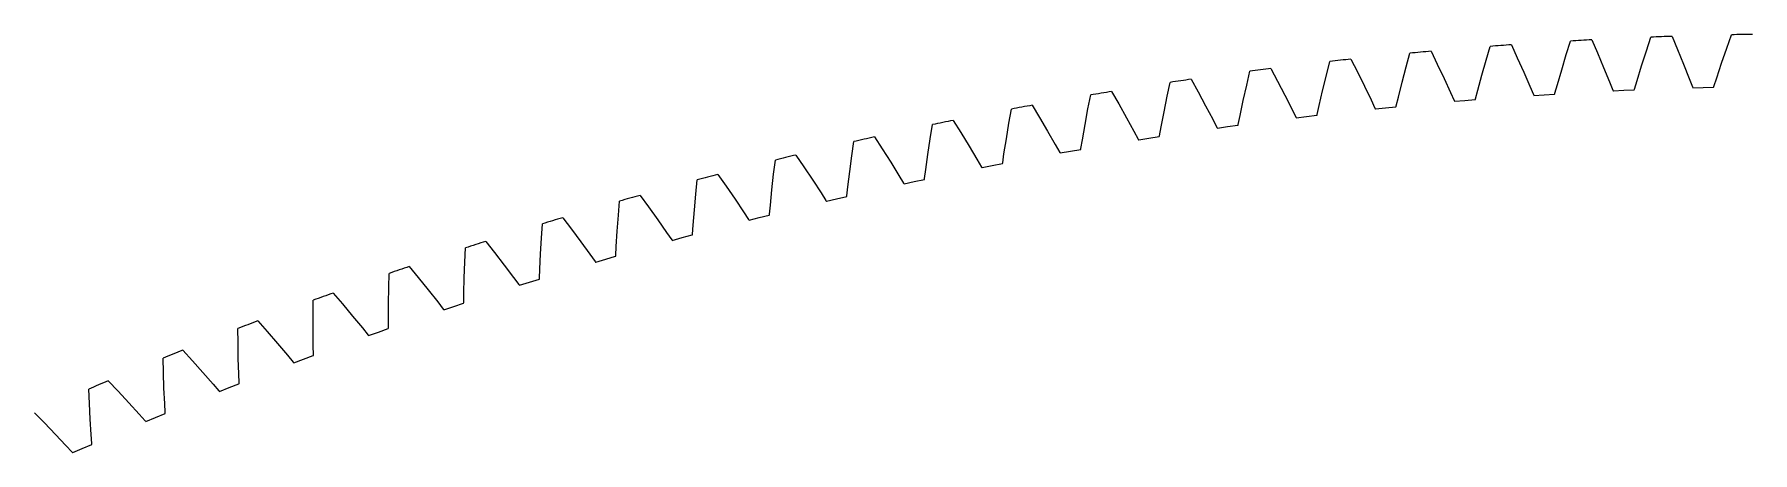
# Model space of a CAD drawing. Extents: x -220 to 220, y -220 to 220.
# Drawn here: x -89.1 to -3.5, y 198.8 to 219.7 of the extents above; entities that cross this region are included whole.
import ezdxf

# ---------------------------------------------------------------- set-up
doc = ezdxf.new("R2010")
doc.units = 0

msp = doc.modelspace()

# ---------------------------------------------------------------- linework, layer by layer
at = {"layer": 'layer0'}
for p, q in [((-12.773, 218.672), (-12.561, 219.351)), ((-11.505, 219.409), (-11.22, 218.757)), ((-8.777, 218.869), (-8.552, 219.543)), ((-7.496, 219.582), (-7.223, 218.925)), ((-4.778, 218.992), (-4.541, 219.663)), ((-23.505, 218.449), (-23.184, 217.814)), ((-20.751, 218.059), (-20.563, 218.746)), ((-19.511, 218.842), (-19.202, 218.201)), ((-16.979, 217.642), (-16.765, 218.402)), ((-16.765, 218.402), (-16.565, 219.085)), ((-15.511, 219.162), (-15.214, 218.516)), ((-15.214, 218.516), (-14.891, 217.794)), ((-13.001, 217.915), (-12.773, 218.672)), ((-11.22, 218.757), (-10.911, 218.03)), ((-9.019, 218.117), (-8.777, 218.869)), ((-7.223, 218.925), (-6.927, 218.193)), ((-5.034, 218.245), (-4.778, 218.992)), ((-28.701, 217.156), (-28.539, 217.849)), ((-27.491, 217.983), (-27.158, 217.354)), ((-24.916, 216.876), (-24.73, 217.644)), ((-24.73, 217.644), (-24.555, 218.334)), ((-23.184, 217.814), (-22.835, 217.105)), ((-20.951, 217.295), (-20.751, 218.059)), ((-19.202, 218.201), (-18.866, 217.486)), ((-17.179, 216.903), (-16.979, 217.642)), ((-14.891, 217.794), (-14.586, 217.093)), ((-13.214, 217.181), (-13.001, 217.915)), ((-10.911, 218.03), (-10.618, 217.323)), ((-9.246, 217.386), (-9.019, 218.117)), ((-6.927, 218.193), (-6.647, 217.481)), ((-5.274, 217.518), (-5.034, 218.245)), ((-35.433, 216.834), (-35.079, 216.218)), ((-32.662, 216.596), (-32.513, 217.291)), ((-31.467, 217.445), (-31.124, 216.822)), ((-31.124, 216.822), (-30.749, 216.126)), ((-28.873, 216.385), (-28.701, 217.156)), ((-27.158, 217.354), (-26.797, 216.652)), ((-25.089, 216.131), (-24.916, 216.876)), ((-22.835, 217.105), (-22.505, 216.415)), ((-21.137, 216.553), (-20.951, 217.295)), ((-18.866, 217.486), (-18.548, 216.79)), ((-18.548, 216.79), (-18.364, 216.378)), ((-17.293, 216.466), (-17.179, 216.903)), ((-14.586, 217.093), (-14.409, 216.677)), ((-14.409, 216.677), (-14.394, 216.649)), ((-14.386, 216.643), (-13.871, 216.676)), ((-13.871, 216.676), (-13.355, 216.71)), ((-13.355, 216.71), (-13.348, 216.716)), ((-13.348, 216.716), (-13.336, 216.746)), ((-13.336, 216.746), (-13.214, 217.181)), ((-10.618, 217.323), (-10.449, 216.904)), ((-10.449, 216.904), (-10.434, 216.875)), ((-10.434, 216.875), (-10.427, 216.87)), ((-10.427, 216.87), (-9.911, 216.894)), ((-9.911, 216.894), (-9.394, 216.917)), ((-9.394, 216.917), (-9.388, 216.923)), ((-9.388, 216.923), (-9.376, 216.953)), ((-9.376, 216.953), (-9.246, 217.386)), ((-6.647, 217.481), (-6.486, 217.059)), ((-6.486, 217.059), (-6.472, 217.03)), ((-6.472, 217.03), (-6.465, 217.024)), ((-6.465, 217.024), (-5.948, 217.039)), ((-5.948, 217.039), (-5.431, 217.053)), ((-5.431, 217.053), (-5.424, 217.059)), ((-5.424, 217.059), (-5.412, 217.088)), ((-5.412, 217.088), (-5.274, 217.518)), ((-40.551, 215.258), (-40.427, 215.959)), ((-39.388, 216.151), (-39.022, 215.541)), ((-36.757, 215.186), (-36.613, 215.963)), ((-36.613, 215.963), (-36.476, 216.661)), ((-35.079, 216.218), (-34.691, 215.529)), ((-32.966, 215.07), (-32.82, 215.822)), ((-32.82, 215.822), (-32.662, 216.596)), ((-30.749, 216.126), (-30.393, 215.449)), ((-29.032, 215.637), (-28.873, 216.385)), ((-26.797, 216.652), (-26.453, 215.968)), ((-26.453, 215.968), (-26.254, 215.563)), ((-25.187, 215.69), (-25.089, 216.131)), ((-22.505, 216.415), (-22.313, 216.007)), ((-22.313, 216.007), (-22.297, 215.979)), ((-22.297, 215.979), (-22.289, 215.974)), ((-22.289, 215.974), (-21.775, 216.025)), ((-21.775, 216.025), (-21.26, 216.077)), ((-21.26, 216.077), (-21.254, 216.084)), ((-21.254, 216.084), (-21.244, 216.114)), ((-21.244, 216.114), (-21.137, 216.553)), ((-18.364, 216.378), (-18.348, 216.35)), ((-18.348, 216.35), (-18.341, 216.345)), ((-18.341, 216.345), (-17.826, 216.387)), ((-17.826, 216.387), (-17.31, 216.429)), ((-17.31, 216.429), (-17.304, 216.436)), ((-17.304, 216.436), (-17.293, 216.466)), ((-14.394, 216.649), (-14.386, 216.643)), ((-44.476, 214.482), (-44.364, 215.184)), ((-43.329, 215.395), (-42.952, 214.792)), ((-40.681, 214.479), (-40.551, 215.258)), ((-39.022, 215.541), (-38.622, 214.859)), ((-36.888, 214.432), (-36.757, 215.186)), ((-34.691, 215.529), (-34.323, 214.858)), ((-33.048, 214.626), (-32.966, 215.07)), ((-30.393, 215.449), (-30.187, 215.047)), ((-30.187, 215.047), (-30.17, 215.02)), ((-30.17, 215.02), (-30.162, 215.015)), ((-30.162, 215.015), (-29.65, 215.086)), ((-29.65, 215.086), (-29.138, 215.157)), ((-29.138, 215.157), (-29.132, 215.163)), ((-29.132, 215.163), (-29.122, 215.194)), ((-29.122, 215.194), (-29.032, 215.637)), ((-26.254, 215.563), (-26.238, 215.535)), ((-26.238, 215.535), (-26.23, 215.53)), ((-26.23, 215.53), (-25.717, 215.592)), ((-25.717, 215.592), (-25.203, 215.653)), ((-25.203, 215.653), (-25.197, 215.659)), ((-25.197, 215.659), (-25.187, 215.69)), ((-48.386, 213.634), (-48.287, 214.338)), ((-47.256, 214.568), (-46.868, 213.972)), ((-44.591, 213.7), (-44.476, 214.482)), ((-42.952, 214.792), (-42.54, 214.118)), ((-42.54, 214.118), (-42.147, 213.461)), ((-40.799, 213.723), (-40.681, 214.479)), ((-38.622, 214.859), (-38.242, 214.195)), ((-38.242, 214.195), (-38.021, 213.802)), ((-36.962, 213.987), (-36.888, 214.432)), ((-34.323, 214.858), (-34.11, 214.46)), ((-34.11, 214.46), (-34.092, 214.433)), ((-34.092, 214.433), (-34.084, 214.429)), ((-34.084, 214.429), (-33.573, 214.509)), ((-33.573, 214.509), (-33.063, 214.589)), ((-33.063, 214.589), (-33.057, 214.595)), ((-33.057, 214.595), (-33.048, 214.626)), ((-52.279, 212.714), (-52.194, 213.42)), ((-51.167, 213.669), (-50.768, 213.08)), ((-48.487, 212.85), (-48.386, 213.634)), ((-46.868, 213.972), (-46.443, 213.305)), ((-46.443, 213.305), (-46.039, 212.656)), ((-44.695, 212.942), (-44.591, 213.7)), ((-42.147, 213.461), (-41.919, 213.071)), ((-40.872, 213.245), (-40.864, 213.276)), ((-40.864, 213.276), (-40.799, 213.723)), ((-38.021, 213.802), (-38.003, 213.775)), ((-38.003, 213.775), (-37.995, 213.77)), ((-37.995, 213.77), (-37.486, 213.86)), ((-37.486, 213.86), (-36.976, 213.949)), ((-36.976, 213.949), (-36.97, 213.956)), ((-36.97, 213.956), (-36.962, 213.987)), ((-56.156, 211.724), (-56.083, 212.432)), ((-55.061, 212.699), (-54.651, 212.117)), ((-52.366, 211.929), (-52.279, 212.714)), ((-50.768, 213.08), (-50.331, 212.422)), ((-50.331, 212.422), (-49.915, 211.779)), ((-48.577, 212.09), (-48.487, 212.85)), ((-46.039, 212.656), (-45.804, 212.27)), ((-45.271, 212.348), (-44.765, 212.456)), ((-44.765, 212.456), (-44.76, 212.463)), ((-44.76, 212.463), (-44.753, 212.494)), ((-44.753, 212.494), (-44.695, 212.942)), ((-41.919, 213.071), (-41.901, 213.045)), ((-41.901, 213.045), (-41.893, 213.041)), ((-41.893, 213.041), (-41.385, 213.139)), ((-41.385, 213.139), (-40.878, 213.238)), ((-40.878, 213.238), (-40.872, 213.245)), ((-58.936, 211.658), (-58.516, 211.084)), ((-56.228, 210.937), (-56.156, 211.724)), ((-54.651, 212.117), (-54.203, 211.467)), ((-52.443, 211.168), (-52.366, 211.929)), ((-49.915, 211.779), (-49.673, 211.398)), ((-49.142, 211.486), (-48.638, 211.603)), ((-48.638, 211.603), (-48.633, 211.61)), ((-48.633, 211.61), (-48.626, 211.642)), ((-48.626, 211.642), (-48.577, 212.09)), ((-45.804, 212.27), (-45.785, 212.244)), ((-45.785, 212.244), (-45.777, 212.24)), ((-45.777, 212.24), (-45.271, 212.348)), ((-60.013, 210.663), (-59.954, 211.372)), ((-58.516, 211.084), (-58.056, 210.442)), ((-56.291, 210.175), (-56.228, 210.937)), ((-54.203, 211.467), (-53.775, 210.832)), ((-53.775, 210.832), (-53.526, 210.456)), ((-52.996, 210.553), (-52.495, 210.679)), ((-52.495, 210.679), (-52.49, 210.686)), ((-52.49, 210.686), (-52.484, 210.718)), ((-52.484, 210.718), (-52.443, 211.168)), ((-49.673, 211.398), (-49.653, 211.373)), ((-49.653, 211.373), (-49.645, 211.369)), ((-49.645, 211.369), (-49.142, 211.486)), ((-63.851, 209.532), (-63.804, 210.242)), ((-62.792, 210.546), (-62.362, 209.98)), ((-62.362, 209.98), (-61.89, 209.346)), ((-60.12, 209.112), (-60.071, 209.875)), ((-60.071, 209.875), (-60.013, 210.663)), ((-58.056, 210.442), (-57.617, 209.815)), ((-56.324, 209.724), (-56.291, 210.175)), ((-53.526, 210.456), (-53.506, 210.43)), ((-53.506, 210.43), (-53.498, 210.427)), ((-53.498, 210.427), (-52.996, 210.553)), ((-67.667, 208.331), (-67.633, 209.041)), ((-66.627, 209.364), (-66.186, 208.806)), ((-63.895, 208.743), (-63.851, 209.532)), ((-61.89, 209.346), (-61.439, 208.728)), ((-60.145, 208.661), (-60.12, 209.112)), ((-57.617, 209.815), (-57.361, 209.443)), ((-57.361, 209.443), (-57.34, 209.418)), ((-57.34, 209.418), (-57.332, 209.414)), ((-57.332, 209.414), (-56.833, 209.55)), ((-56.833, 209.55), (-56.334, 209.685)), ((-56.334, 209.685), (-56.329, 209.692)), ((-56.329, 209.692), (-56.324, 209.724)), ((-70.44, 208.112), (-69.989, 207.562)), ((-67.696, 207.541), (-67.667, 208.331)), ((-66.186, 208.806), (-65.703, 208.181)), ((-65.703, 208.181), (-65.241, 207.571)), ((-63.929, 207.979), (-63.895, 208.743)), ((-61.439, 208.728), (-61.177, 208.361)), ((-61.177, 208.361), (-61.155, 208.336)), ((-61.155, 208.336), (-61.147, 208.332)), ((-61.147, 208.332), (-60.651, 208.477)), ((-60.651, 208.477), (-60.154, 208.621)), ((-60.154, 208.621), (-60.149, 208.629)), ((-60.149, 208.629), (-60.145, 208.661)), ((-71.461, 207.06), (-71.44, 207.771)), ((-69.989, 207.562), (-69.494, 206.946)), ((-67.717, 206.776), (-67.696, 207.541)), ((-65.241, 207.571), (-64.972, 207.208)), ((-64.942, 207.181), (-64.448, 207.334)), ((-64.448, 207.334), (-63.955, 207.488)), ((-63.955, 207.488), (-63.95, 207.495)), ((-63.95, 207.495), (-63.946, 207.527)), ((-63.946, 207.527), (-63.929, 207.979)), ((-75.231, 205.72), (-75.223, 206.432)), ((-74.229, 206.791), (-73.768, 206.249)), ((-71.476, 206.27), (-71.461, 207.06)), ((-69.494, 206.946), (-69.021, 206.345)), ((-67.725, 206.325), (-67.717, 206.776)), ((-64.972, 207.208), (-64.95, 207.184)), ((-64.95, 207.184), (-64.942, 207.181)), ((-75.231, 204.93), (-75.231, 205.72)), ((-73.768, 206.249), (-73.262, 205.642)), ((-73.262, 205.642), (-72.779, 205.05)), ((-71.482, 205.505), (-71.476, 206.27)), ((-69.021, 206.345), (-68.745, 205.987)), ((-68.745, 205.987), (-68.723, 205.963)), ((-68.723, 205.963), (-68.715, 205.96)), ((-68.715, 205.96), (-68.224, 206.123)), ((-68.224, 206.123), (-67.733, 206.285)), ((-67.733, 206.285), (-67.729, 206.293)), ((-67.729, 206.293), (-67.725, 206.325)), ((-78.975, 204.312), (-78.98, 205.023)), ((-77.993, 205.401), (-77.523, 204.868)), ((-77.523, 204.868), (-77.006, 204.27)), ((-75.224, 204.165), (-75.231, 204.93)), ((-72.779, 205.05), (-72.496, 204.697)), ((-72.496, 204.697), (-72.474, 204.674)), ((-72.465, 204.671), (-71.977, 204.842)), ((-71.977, 204.842), (-71.49, 205.014)), ((-71.49, 205.014), (-71.485, 205.021)), ((-71.485, 205.021), (-71.482, 205.054)), ((-71.482, 205.054), (-71.482, 205.505)), ((-81.732, 203.942), (-81.252, 203.418)), ((-78.961, 203.522), (-78.975, 204.312)), ((-77.006, 204.27), (-76.511, 203.686)), ((-75.215, 203.714), (-75.224, 204.165)), ((-72.474, 204.674), (-72.465, 204.671)), ((-82.694, 202.836), (-82.712, 203.547)), ((-81.252, 203.418), (-80.724, 202.83)), ((-78.94, 202.757), (-78.961, 203.522)), ((-76.511, 203.686), (-76.223, 203.339)), ((-76.223, 203.339), (-76.2, 203.316)), ((-76.2, 203.316), (-76.191, 203.313)), ((-76.191, 203.313), (-75.707, 203.493)), ((-75.707, 203.493), (-75.222, 203.674)), ((-75.222, 203.674), (-75.218, 203.681)), ((-75.218, 203.681), (-75.215, 203.714)), ((-85.443, 202.415), (-84.953, 201.9)), ((-82.665, 202.046), (-82.694, 202.836)), ((-80.724, 202.83), (-80.219, 202.255)), ((-80.219, 202.255), (-79.924, 201.913)), ((-79.411, 202.077), (-78.93, 202.266)), ((-78.923, 202.306), (-78.94, 202.757)), ((-78.93, 202.266), (-78.925, 202.274)), ((-78.925, 202.274), (-78.923, 202.306)), ((-86.384, 201.291), (-86.416, 202.002)), ((-86.342, 200.503), (-86.384, 201.291)), ((-84.953, 201.9), (-84.415, 201.321)), ((-84.415, 201.321), (-83.899, 200.756)), ((-82.63, 201.282), (-82.665, 202.046)), ((-82.605, 200.831), (-82.63, 201.282)), ((-79.924, 201.913), (-79.9, 201.89)), ((-79.9, 201.89), (-79.892, 201.888)), ((-79.892, 201.888), (-79.411, 202.077)), ((-89.126, 200.821), (-88.627, 200.314)), ((-86.292, 199.739), (-86.342, 200.503)), ((-83.899, 200.756), (-83.598, 200.42)), ((-83.598, 200.42), (-83.574, 200.398)), ((-83.566, 200.395), (-83.088, 200.593)), ((-83.088, 200.593), (-82.611, 200.791)), ((-82.611, 200.791), (-82.606, 200.799)), ((-82.606, 200.799), (-82.605, 200.831)), ((-88.627, 200.314), (-88.078, 199.746)), ((-88.078, 199.746), (-87.552, 199.19)), ((-86.259, 199.289), (-86.292, 199.739)), ((-83.574, 200.398), (-83.566, 200.395)), ((-87.552, 199.19), (-87.245, 198.859)), ((-87.245, 198.859), (-87.221, 198.838)), ((-87.221, 198.838), (-87.212, 198.835)), ((-87.212, 198.835), (-86.738, 199.042)), ((-86.738, 199.042), (-86.264, 199.248)), ((-86.264, 199.248), (-86.26, 199.256)), ((-86.26, 199.256), (-86.259, 199.289))]:
    msp.add_line(p, q, dxfattribs=at)
for start, end in [(93.00174, 93.27733), (91.95523, 92.23082), (90.90872, 91.1843), (96.14127, 96.41686), (95.09476, 95.37035), (94.04825, 94.32384), (97.18779, 97.46337), (99.28081, 99.5564), (98.2343, 98.50989), (100.32732, 100.60291), (101.37383, 101.64942), (102.42035, 102.69593), (103.46686, 103.74245), (104.51337, 104.78896), (105.55988, 105.83547), (106.60639, 106.88198), (107.65291, 107.92849), (108.69941, 108.975), (109.74593, 110.02152), (110.79244, 111.06803), (111.83895, 112.11454), (112.88546, 113.16105)]:
    msp.add_arc((0, 0), 219.71, start, end, dxfattribs=at)
at = {"layer": 'layer1'}
for p, q in [((-12.773, 218.672), (-12.561, 219.351)), ((-11.505, 219.409), (-11.22, 218.757)), ((-8.777, 218.869), (-8.552, 219.543)), ((-7.496, 219.582), (-7.223, 218.925)), ((-4.778, 218.992), (-4.541, 219.663)), ((-23.505, 218.449), (-23.184, 217.814)), ((-20.751, 218.059), (-20.563, 218.746)), ((-19.511, 218.842), (-19.202, 218.201)), ((-16.979, 217.642), (-16.765, 218.402)), ((-16.765, 218.402), (-16.565, 219.085)), ((-15.511, 219.162), (-15.214, 218.516)), ((-15.214, 218.516), (-14.891, 217.794)), ((-13.001, 217.915), (-12.773, 218.672)), ((-11.22, 218.757), (-10.911, 218.03)), ((-9.019, 218.117), (-8.777, 218.869)), ((-7.223, 218.925), (-6.927, 218.193)), ((-5.034, 218.245), (-4.778, 218.992)), ((-28.701, 217.156), (-28.539, 217.849)), ((-27.491, 217.983), (-27.158, 217.354)), ((-24.916, 216.876), (-24.73, 217.644)), ((-24.73, 217.644), (-24.555, 218.334)), ((-23.184, 217.814), (-22.835, 217.105)), ((-20.951, 217.295), (-20.751, 218.059)), ((-19.202, 218.201), (-18.866, 217.486)), ((-17.179, 216.903), (-16.979, 217.642)), ((-14.891, 217.794), (-14.586, 217.093)), ((-13.214, 217.181), (-13.001, 217.915)), ((-10.911, 218.03), (-10.618, 217.323)), ((-9.246, 217.386), (-9.019, 218.117)), ((-6.927, 218.193), (-6.647, 217.481)), ((-5.274, 217.518), (-5.034, 218.245)), ((-35.433, 216.834), (-35.079, 216.218)), ((-32.662, 216.596), (-32.513, 217.291)), ((-31.467, 217.445), (-31.124, 216.822)), ((-31.124, 216.822), (-30.749, 216.126)), ((-28.873, 216.385), (-28.701, 217.156)), ((-27.158, 217.354), (-26.797, 216.652)), ((-25.089, 216.131), (-24.916, 216.876)), ((-22.835, 217.105), (-22.505, 216.415)), ((-21.137, 216.553), (-20.951, 217.295)), ((-18.866, 217.486), (-18.548, 216.79)), ((-18.548, 216.79), (-18.364, 216.378)), ((-17.293, 216.466), (-17.179, 216.903)), ((-14.586, 217.093), (-14.409, 216.677)), ((-14.409, 216.677), (-14.394, 216.649)), ((-14.386, 216.643), (-13.871, 216.676)), ((-13.871, 216.676), (-13.355, 216.71)), ((-13.355, 216.71), (-13.348, 216.716)), ((-13.348, 216.716), (-13.336, 216.746)), ((-13.336, 216.746), (-13.214, 217.181)), ((-10.618, 217.323), (-10.449, 216.904)), ((-10.449, 216.904), (-10.434, 216.875)), ((-10.434, 216.875), (-10.427, 216.87)), ((-10.427, 216.87), (-9.911, 216.894)), ((-9.911, 216.894), (-9.394, 216.917)), ((-9.394, 216.917), (-9.388, 216.923)), ((-9.388, 216.923), (-9.376, 216.953)), ((-9.376, 216.953), (-9.246, 217.386)), ((-6.647, 217.481), (-6.486, 217.059)), ((-6.486, 217.059), (-6.472, 217.03)), ((-6.472, 217.03), (-6.465, 217.024)), ((-6.465, 217.024), (-5.948, 217.039)), ((-5.948, 217.039), (-5.431, 217.053)), ((-5.431, 217.053), (-5.424, 217.059)), ((-5.424, 217.059), (-5.412, 217.088)), ((-5.412, 217.088), (-5.274, 217.518)), ((-40.551, 215.258), (-40.427, 215.959)), ((-39.388, 216.151), (-39.022, 215.541)), ((-36.757, 215.186), (-36.613, 215.963)), ((-36.613, 215.963), (-36.476, 216.661)), ((-35.079, 216.218), (-34.691, 215.529)), ((-32.966, 215.07), (-32.82, 215.822)), ((-32.82, 215.822), (-32.662, 216.596)), ((-30.749, 216.126), (-30.393, 215.449)), ((-29.032, 215.637), (-28.873, 216.385)), ((-26.797, 216.652), (-26.453, 215.968)), ((-26.453, 215.968), (-26.254, 215.563)), ((-25.187, 215.69), (-25.089, 216.131)), ((-22.505, 216.415), (-22.313, 216.007)), ((-22.313, 216.007), (-22.297, 215.979)), ((-22.297, 215.979), (-22.289, 215.974)), ((-22.289, 215.974), (-21.775, 216.025)), ((-21.775, 216.025), (-21.26, 216.077)), ((-21.26, 216.077), (-21.254, 216.084)), ((-21.254, 216.084), (-21.244, 216.114)), ((-21.244, 216.114), (-21.137, 216.553)), ((-18.364, 216.378), (-18.348, 216.35)), ((-18.348, 216.35), (-18.341, 216.345)), ((-18.341, 216.345), (-17.826, 216.387)), ((-17.826, 216.387), (-17.31, 216.429)), ((-17.31, 216.429), (-17.304, 216.436)), ((-17.304, 216.436), (-17.293, 216.466)), ((-14.394, 216.649), (-14.386, 216.643)), ((-44.476, 214.482), (-44.364, 215.184)), ((-43.329, 215.395), (-42.952, 214.792)), ((-40.681, 214.479), (-40.551, 215.258)), ((-39.022, 215.541), (-38.622, 214.859)), ((-36.888, 214.432), (-36.757, 215.186)), ((-34.691, 215.529), (-34.323, 214.858)), ((-33.048, 214.626), (-32.966, 215.07)), ((-30.393, 215.449), (-30.187, 215.047)), ((-30.187, 215.047), (-30.17, 215.02)), ((-30.17, 215.02), (-30.162, 215.015)), ((-30.162, 215.015), (-29.65, 215.086)), ((-29.65, 215.086), (-29.138, 215.157)), ((-29.138, 215.157), (-29.132, 215.163)), ((-29.132, 215.163), (-29.122, 215.194)), ((-29.122, 215.194), (-29.032, 215.637)), ((-26.254, 215.563), (-26.238, 215.535)), ((-26.238, 215.535), (-26.23, 215.53)), ((-26.23, 215.53), (-25.717, 215.592)), ((-25.717, 215.592), (-25.203, 215.653)), ((-25.203, 215.653), (-25.197, 215.659)), ((-25.197, 215.659), (-25.187, 215.69)), ((-48.386, 213.634), (-48.287, 214.338)), ((-47.256, 214.568), (-46.868, 213.972)), ((-44.591, 213.7), (-44.476, 214.482)), ((-42.952, 214.792), (-42.54, 214.118)), ((-42.54, 214.118), (-42.147, 213.461)), ((-40.799, 213.723), (-40.681, 214.479)), ((-38.622, 214.859), (-38.242, 214.195)), ((-38.242, 214.195), (-38.021, 213.802)), ((-36.962, 213.987), (-36.888, 214.432)), ((-34.323, 214.858), (-34.11, 214.46)), ((-34.11, 214.46), (-34.092, 214.433)), ((-34.092, 214.433), (-34.084, 214.429)), ((-34.084, 214.429), (-33.573, 214.509)), ((-33.573, 214.509), (-33.063, 214.589)), ((-33.063, 214.589), (-33.057, 214.595)), ((-33.057, 214.595), (-33.048, 214.626)), ((-52.279, 212.714), (-52.194, 213.42)), ((-51.167, 213.669), (-50.768, 213.08)), ((-48.487, 212.85), (-48.386, 213.634)), ((-46.868, 213.972), (-46.443, 213.305)), ((-46.443, 213.305), (-46.039, 212.656)), ((-44.695, 212.942), (-44.591, 213.7)), ((-42.147, 213.461), (-41.919, 213.071)), ((-40.872, 213.245), (-40.864, 213.276)), ((-40.864, 213.276), (-40.799, 213.723)), ((-38.021, 213.802), (-38.003, 213.775)), ((-38.003, 213.775), (-37.995, 213.77)), ((-37.995, 213.77), (-37.486, 213.86)), ((-37.486, 213.86), (-36.976, 213.949)), ((-36.976, 213.949), (-36.97, 213.956)), ((-36.97, 213.956), (-36.962, 213.987)), ((-56.156, 211.724), (-56.083, 212.432)), ((-55.061, 212.699), (-54.651, 212.117)), ((-52.366, 211.929), (-52.279, 212.714)), ((-50.768, 213.08), (-50.331, 212.422)), ((-50.331, 212.422), (-49.915, 211.779)), ((-48.577, 212.09), (-48.487, 212.85)), ((-46.039, 212.656), (-45.804, 212.27)), ((-45.271, 212.348), (-44.765, 212.456)), ((-44.765, 212.456), (-44.76, 212.463)), ((-44.76, 212.463), (-44.753, 212.494)), ((-44.753, 212.494), (-44.695, 212.942)), ((-41.919, 213.071), (-41.901, 213.045)), ((-41.901, 213.045), (-41.893, 213.041)), ((-41.893, 213.041), (-41.385, 213.139)), ((-41.385, 213.139), (-40.878, 213.238)), ((-40.878, 213.238), (-40.872, 213.245)), ((-58.936, 211.658), (-58.516, 211.084)), ((-56.228, 210.937), (-56.156, 211.724)), ((-54.651, 212.117), (-54.203, 211.467)), ((-52.443, 211.168), (-52.366, 211.929)), ((-49.915, 211.779), (-49.673, 211.398)), ((-49.142, 211.486), (-48.638, 211.603)), ((-48.638, 211.603), (-48.633, 211.61)), ((-48.633, 211.61), (-48.626, 211.642)), ((-48.626, 211.642), (-48.577, 212.09)), ((-45.804, 212.27), (-45.785, 212.244)), ((-45.785, 212.244), (-45.777, 212.24)), ((-45.777, 212.24), (-45.271, 212.348)), ((-60.013, 210.663), (-59.954, 211.372)), ((-58.516, 211.084), (-58.056, 210.442)), ((-56.291, 210.175), (-56.228, 210.937)), ((-54.203, 211.467), (-53.775, 210.832)), ((-53.775, 210.832), (-53.526, 210.456)), ((-52.996, 210.553), (-52.495, 210.679)), ((-52.495, 210.679), (-52.49, 210.686)), ((-52.49, 210.686), (-52.484, 210.718)), ((-52.484, 210.718), (-52.443, 211.168)), ((-49.673, 211.398), (-49.653, 211.373)), ((-49.653, 211.373), (-49.645, 211.369)), ((-49.645, 211.369), (-49.142, 211.486)), ((-63.851, 209.532), (-63.804, 210.242)), ((-62.792, 210.546), (-62.362, 209.98)), ((-62.362, 209.98), (-61.89, 209.346)), ((-60.12, 209.112), (-60.071, 209.875)), ((-60.071, 209.875), (-60.013, 210.663)), ((-58.056, 210.442), (-57.617, 209.815)), ((-56.324, 209.724), (-56.291, 210.175)), ((-53.526, 210.456), (-53.506, 210.43)), ((-53.506, 210.43), (-53.498, 210.427)), ((-53.498, 210.427), (-52.996, 210.553)), ((-67.667, 208.331), (-67.633, 209.041)), ((-66.627, 209.364), (-66.186, 208.806)), ((-63.895, 208.743), (-63.851, 209.532)), ((-61.89, 209.346), (-61.439, 208.728)), ((-60.145, 208.661), (-60.12, 209.112)), ((-57.617, 209.815), (-57.361, 209.443)), ((-57.361, 209.443), (-57.34, 209.418)), ((-57.34, 209.418), (-57.332, 209.414)), ((-57.332, 209.414), (-56.833, 209.55)), ((-56.833, 209.55), (-56.334, 209.685)), ((-56.334, 209.685), (-56.329, 209.692)), ((-56.329, 209.692), (-56.324, 209.724)), ((-70.44, 208.112), (-69.989, 207.562)), ((-67.696, 207.541), (-67.667, 208.331)), ((-66.186, 208.806), (-65.703, 208.181)), ((-65.703, 208.181), (-65.241, 207.571)), ((-63.929, 207.979), (-63.895, 208.743)), ((-61.439, 208.728), (-61.177, 208.361)), ((-61.177, 208.361), (-61.155, 208.336)), ((-61.155, 208.336), (-61.147, 208.332)), ((-61.147, 208.332), (-60.651, 208.477)), ((-60.651, 208.477), (-60.154, 208.621)), ((-60.154, 208.621), (-60.149, 208.629)), ((-60.149, 208.629), (-60.145, 208.661)), ((-71.461, 207.06), (-71.44, 207.771)), ((-69.989, 207.562), (-69.494, 206.946)), ((-67.717, 206.776), (-67.696, 207.541)), ((-65.241, 207.571), (-64.972, 207.208)), ((-64.942, 207.181), (-64.448, 207.334)), ((-64.448, 207.334), (-63.955, 207.488)), ((-63.955, 207.488), (-63.95, 207.495)), ((-63.95, 207.495), (-63.946, 207.527)), ((-63.946, 207.527), (-63.929, 207.979)), ((-75.231, 205.72), (-75.223, 206.432)), ((-74.229, 206.791), (-73.768, 206.249)), ((-71.476, 206.27), (-71.461, 207.06)), ((-69.494, 206.946), (-69.021, 206.345)), ((-67.725, 206.325), (-67.717, 206.776)), ((-64.972, 207.208), (-64.95, 207.184)), ((-64.95, 207.184), (-64.942, 207.181)), ((-75.231, 204.93), (-75.231, 205.72)), ((-73.768, 206.249), (-73.262, 205.642)), ((-73.262, 205.642), (-72.779, 205.05)), ((-71.482, 205.505), (-71.476, 206.27)), ((-69.021, 206.345), (-68.745, 205.987)), ((-68.745, 205.987), (-68.723, 205.963)), ((-68.723, 205.963), (-68.715, 205.96)), ((-68.715, 205.96), (-68.224, 206.123)), ((-68.224, 206.123), (-67.733, 206.285)), ((-67.733, 206.285), (-67.729, 206.293)), ((-67.729, 206.293), (-67.725, 206.325)), ((-78.975, 204.312), (-78.98, 205.023)), ((-77.993, 205.401), (-77.523, 204.868)), ((-77.523, 204.868), (-77.006, 204.27)), ((-75.224, 204.165), (-75.231, 204.93)), ((-72.779, 205.05), (-72.496, 204.697)), ((-72.496, 204.697), (-72.474, 204.674)), ((-72.465, 204.671), (-71.977, 204.842)), ((-71.977, 204.842), (-71.49, 205.014)), ((-71.49, 205.014), (-71.485, 205.021)), ((-71.485, 205.021), (-71.482, 205.054)), ((-71.482, 205.054), (-71.482, 205.505)), ((-81.732, 203.942), (-81.252, 203.418)), ((-78.961, 203.522), (-78.975, 204.312)), ((-77.006, 204.27), (-76.511, 203.686)), ((-75.215, 203.714), (-75.224, 204.165)), ((-72.474, 204.674), (-72.465, 204.671)), ((-82.694, 202.836), (-82.712, 203.547)), ((-81.252, 203.418), (-80.724, 202.83)), ((-78.94, 202.757), (-78.961, 203.522)), ((-76.511, 203.686), (-76.223, 203.339)), ((-76.223, 203.339), (-76.2, 203.316)), ((-76.2, 203.316), (-76.191, 203.313)), ((-76.191, 203.313), (-75.707, 203.493)), ((-75.707, 203.493), (-75.222, 203.674)), ((-75.222, 203.674), (-75.218, 203.681)), ((-75.218, 203.681), (-75.215, 203.714)), ((-85.443, 202.415), (-84.953, 201.9)), ((-82.665, 202.046), (-82.694, 202.836)), ((-80.724, 202.83), (-80.219, 202.255)), ((-80.219, 202.255), (-79.924, 201.913)), ((-79.411, 202.077), (-78.93, 202.266)), ((-78.923, 202.306), (-78.94, 202.757)), ((-78.93, 202.266), (-78.925, 202.274)), ((-78.925, 202.274), (-78.923, 202.306)), ((-86.384, 201.291), (-86.416, 202.002)), ((-86.342, 200.503), (-86.384, 201.291)), ((-84.953, 201.9), (-84.415, 201.321)), ((-84.415, 201.321), (-83.899, 200.756)), ((-82.63, 201.282), (-82.665, 202.046)), ((-82.605, 200.831), (-82.63, 201.282)), ((-79.924, 201.913), (-79.9, 201.89)), ((-79.9, 201.89), (-79.892, 201.888)), ((-79.892, 201.888), (-79.411, 202.077)), ((-89.126, 200.821), (-88.627, 200.314)), ((-86.292, 199.739), (-86.342, 200.503)), ((-83.899, 200.756), (-83.598, 200.42)), ((-83.598, 200.42), (-83.574, 200.398)), ((-83.566, 200.395), (-83.088, 200.593)), ((-83.088, 200.593), (-82.611, 200.791)), ((-82.611, 200.791), (-82.606, 200.799)), ((-82.606, 200.799), (-82.605, 200.831)), ((-88.627, 200.314), (-88.078, 199.746)), ((-88.078, 199.746), (-87.552, 199.19)), ((-86.259, 199.289), (-86.292, 199.739)), ((-83.574, 200.398), (-83.566, 200.395)), ((-87.552, 199.19), (-87.245, 198.859)), ((-87.245, 198.859), (-87.221, 198.838)), ((-87.221, 198.838), (-87.212, 198.835)), ((-87.212, 198.835), (-86.738, 199.042)), ((-86.738, 199.042), (-86.264, 199.248)), ((-86.264, 199.248), (-86.26, 199.256)), ((-86.26, 199.256), (-86.259, 199.289))]:
    msp.add_line(p, q, dxfattribs=at)
for start, end in [(93.00174, 93.27733), (91.95523, 92.23082), (90.90872, 91.1843), (96.14127, 96.41686), (95.09476, 95.37035), (94.04825, 94.32384), (97.18779, 97.46337), (99.28081, 99.5564), (98.2343, 98.50989), (100.32732, 100.60291), (101.37383, 101.64942), (102.42035, 102.69593), (103.46686, 103.74245), (104.51337, 104.78896), (105.55988, 105.83547), (106.60639, 106.88198), (107.65291, 107.92849), (108.69941, 108.975), (109.74593, 110.02152), (110.79244, 111.06803), (111.83895, 112.11454), (112.88546, 113.16105)]:
    msp.add_arc((0, 0), 219.71, start, end, dxfattribs=at)

doc.saveas('drawing.dxf')
